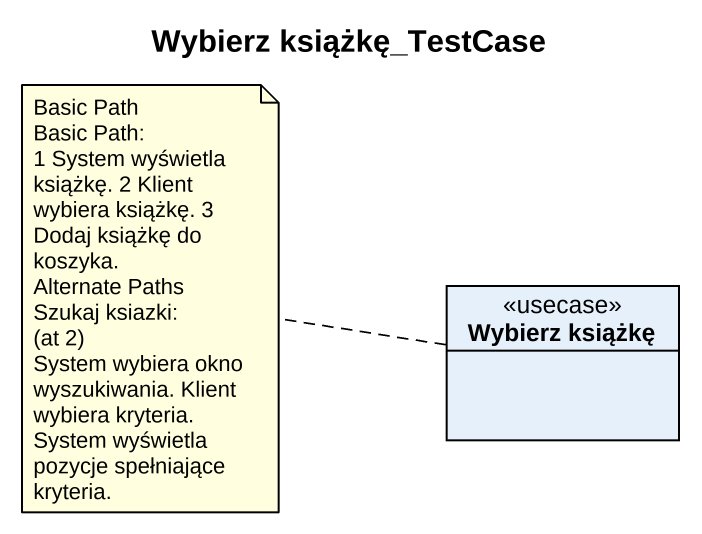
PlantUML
@startuml
title Wybierz książkę_TestCase
hide circle
hide empty members
class "Wybierz książkę" as Wybierz_książkę <<usecase>>
note left of Wybierz_książkę
  Basic Path
  Basic Path:
  1 System wyświetla książkę. 2 Klient wybiera książkę. 3 Dodaj książkę do koszyka.
  Alternate Paths
  Szukaj ksiazki:
  (at 2)
  System wybiera okno wyszukiwania. Klient wybiera kryteria. System wyświetla pozycje spełniające kryteria.
end note
@enduml
